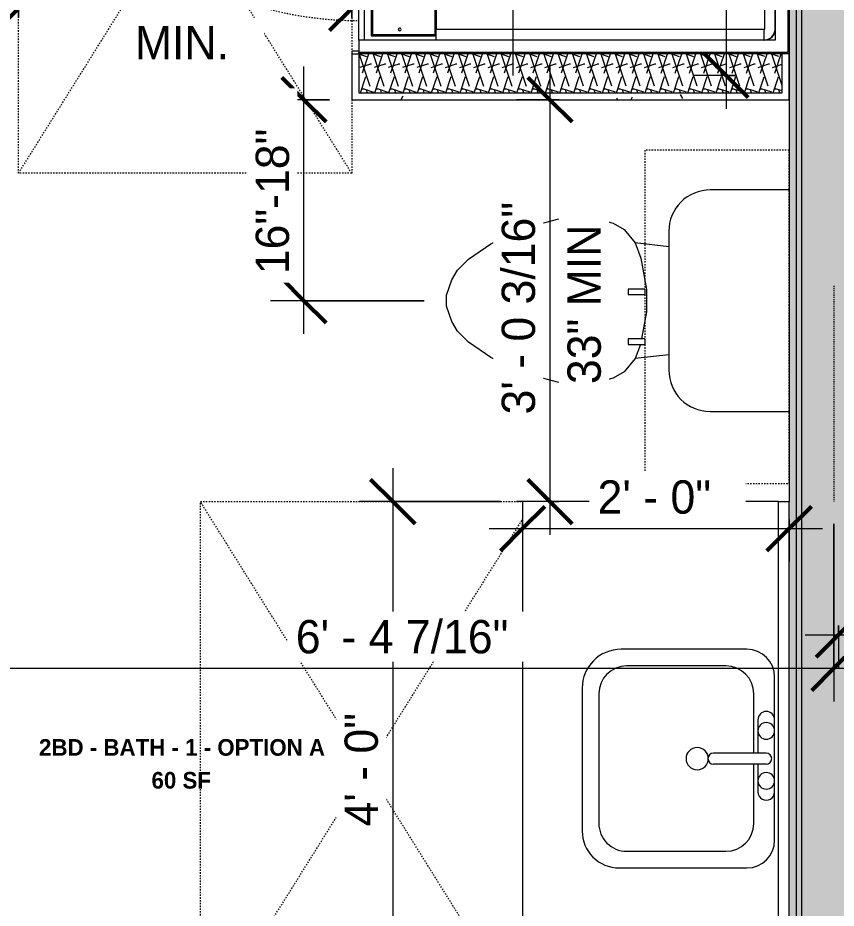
# Model space of a CAD drawing. Header units: inches. Extents: x -4058 to -1781, y 9814 to 12289.
# Drawn here: x -3412.6 to -3338.9, y 10258 to 10338.2 of the extents above; entities that cross this region are included whole.
import ezdxf

# ---------------------------------------------------------------- set-up
doc = ezdxf.new("R2010")
doc.units = ezdxf.units.IN
doc.header["$MEASUREMENT"] = 0
doc.linetypes.add('Dash', pattern=[0.25, 0.125, -0.125])
doc.linetypes.add('Dash 3_32_', pattern=[0.1875, 0.09375, -0.09375])
for name, color, linetype, lineweight in [('0-1', 7, 'Continuous', 5), ('A-ANNO-DIMS', 211, 'Continuous', 9), ('A-ANNO-DIMS-32', 211, 'Continuous', 9), ('A-AREA-IDEN', 2, 'Continuous', 9), ('A-DETL-1', 90, 'Dash 3_32_', 9), ('A-GENM', 5, 'Continuous', 9), ('A-GENM-2', 147, 'Dash', 9), ('A-WALL-1', 7, 'Continuous', 9), ('A-WALL-2', 113, 'Continuous', 9), ('A-WALL-IDEN', 211, 'Continuous', 9), ('A-WALL-PATT-1', 9, 'Continuous', 9), ('I-WALL-1', 1, 'Continuous', 5), ('I-WALL-2', 7, 'Continuous', 9), ('P-SANR-FIXT', 6, 'Continuous', 9), ('P-SANR-FIXT-HDLN', 131, 'Dash', 9), ('Q-CASE', 31, 'Continuous', 9), ('Q-CASE-2', 31, 'Dash', 9)]:
    doc.layers.add(name, color=color, linetype=linetype, lineweight=lineweight)
doc.styles.add('Century Gothic', font='ufonts.com_century-gothic.ttf', dxfattribs={"height": 3})
doc.styles.add('Century Gothic_B_1', font='GOTHICB.TTF', dxfattribs={"height": 1.5})
doc.dimstyles.new('THE_DIMENSION_STRING', dxfattribs={"dimscale": 12, "dimtxt": 3.132505, "dimasz": 0.333333, "dimexe": 0.25, "dimexo": 0.166667, "dimgap": 0.041667, "dimtad": 1, "dimdec": 4, "dimrnd": 0.0625, "dimzin": 3, "dimdsep": 46, "dimlunit": 4, "dimtxsty": 'Century Gothic', "dimblk1": 'OBLIQUE', "dimblk2": 'OBLIQUE', "dimsah": 1, "dimcen": 0.09, "dimdle": 0.25, "dimazin": 0, "dimtfac": 1, "dimtdec": 4, "dimtix": 1, "dimtmove": 0, "dimatfit": 3, "dimfxl": 1, "dimtvp": 1, "dimtfill": 1, "dimfrac": 2, "dimtolj": 1, "dimtzin": 0, "dimarcsym": 2})
doc.dimstyles.new('THE_DIMENSION_STRING_4', dxfattribs={"dimscale": 12, "dimtxt": 3.132505, "dimasz": 0.333333, "dimexe": 0.25, "dimexo": 0.166667, "dimgap": 0.041667, "dimtad": 1, "dimdec": 4, "dimrnd": 0.0625, "dimzin": 3, "dimdsep": 46, "dimlunit": 4, "dimtxsty": 'Century Gothic', "dimblk1": 'OBLIQUE', "dimblk2": 'OBLIQUE', "dimsah": 1, "dimcen": 0.09, "dimdle": 0.25, "dimazin": 0, "dimtfac": 1, "dimtdec": 4, "dimtix": 1, "dimtmove": 0, "dimatfit": 3, "dimfxl": 1, "dimtvp": 1, "dimtfill": 1, "dimfrac": 2, "dimtolj": 1, "dimtzin": 0, "dimarcsym": 2})
doc.dimstyles.new('THE_DIMENSION_STRING_6', dxfattribs={"dimscale": 12, "dimtxt": 3.132505, "dimasz": 0.333333, "dimexe": 0.25, "dimexo": 0.166667, "dimgap": 0.041667, "dimtad": 1, "dimdec": 4, "dimrnd": 0.0625, "dimzin": 3, "dimdsep": 46, "dimlunit": 4, "dimtxsty": 'Century Gothic', "dimblk1": 'OBLIQUE', "dimblk2": 'OBLIQUE', "dimsah": 1, "dimcen": 0.09, "dimdle": 0.25, "dimazin": 0, "dimtfac": 1, "dimtdec": 4, "dimtix": 1, "dimtmove": 0, "dimatfit": 3, "dimfxl": 1, "dimtvp": 1, "dimtfill": 1, "dimfrac": 2, "dimtolj": 1, "dimtzin": 0, "dimarcsym": 2})
pattern_1 = [(0, (0, 0), (10.24, 2.56), [0.422, -7.258, 0.422, -7.258, -40.96]), (0, (0, 0), (10.24, 2.56), [-15.36, 0.422, -14.938, 0.422, -7.258, -17.92]), (0, (0, 0), (10.24, 2.56), [-38.4, 0.422, -4.698, 0.422, -12.378]), (120, (3.84, 1.28), (-7.33702503, 7.58810013), [0.422, -7.258, 0.422, -7.258, -40.96]), (120, (3.84, 1.28), (-7.33702503, 7.58810013), [-15.36, 0.422, -14.938, 0.422, -7.258, -17.92]), (120, (3.84, 1.28), (-7.33702503, 7.58810013), [-38.4, 0.422, -4.698, 0.422, -12.378]), (240, (5.12, 6.4), (-2.90297497, -10.14810013), [0.422, -7.258, 0.422, -7.258, -40.96]), (240, (5.12, 6.4), (-2.90297497, -10.14810013), [-15.36, 0.422, -14.938, 0.422, -7.258, -17.92]), (240, (5.12, 6.4), (-2.90297497, -10.14810013), [-38.4, 0.422, -4.698, 0.422, -12.378])]
pattern_2 = [(161.57, (0.16, 0.16), (-1.279773737, -0.000426766), [0, -9.107, 1.011, 0]), (18.43, (-0.16, 0.16), (-1.279773737, 0.000426766), [0, -9.107, 1.011, 0]), (108.43, (0.16, 0.16), (0.639452382, -3.199964008), [3.035, -7.083]), (71.57, (-0.16, 0.16), (0.639452382, 3.199964008), [3.035, -7.083])]

# ---------------------------------------------------------------- blocks, each defined once
blk = doc.blocks.new('CTR - 1st Phase - Common Walls_rvt-1-UNITS PLANS - 3RD FLOOR')
at = {"layer": 'A-WALL-PATT-1'}
h = blk.add_hatch(dxfattribs=at)
h.set_pattern_fill('FP_1', color=256, style=0, pattern_type=2)
h.set_pattern_definition(pattern_1)
h.paths.add_polyline_path([(-3342.536, 9988.439), (-3342.536, 10374.039), (-3343.161, 10374.039), (-3343.161, 9988.439)], flags=0)
h = blk.add_hatch(dxfattribs=at)
h.set_pattern_fill('FP_5', color=256, style=0, pattern_type=2)
h.set_pattern_definition(pattern_2)
h.paths.add_polyline_path([(-3342.036, 9988.439), (-3336.536, 9988.439), (-3336.536, 10374.039), (-3342.036, 10374.039), (-3342.036, 9995.911)], flags=0)
at = {"layer": 'I-WALL-1'}
blk.add_hatch(color=256, dxfattribs=at).paths.add_polyline_path([(-3342.536, 9988.439), (-3342.036, 9988.439), (-3342.036, 10374.039), (-3342.536, 10374.039), (-3342.536, 9995.911)], flags=0)
at = {"layer": 'A-WALL-1'}
for p, q in [((-3342.536, 10373.414), (-3342.536, 9988.439)), ((-3342.036, 10373.414), (-3342.036, 9988.439))]:
    blk.add_line(p, q, dxfattribs=at)
at = {"layer": 'I-WALL-2'}
blk.add_line((-3343.161, 10334.914), (-3343.161, 10294.602), dxfattribs=at)
blk = doc.blocks.new('M_Sink Vanity-Square - 500 x 440mm-1352614-UNITS PLANS - 3RD FLOOR')
at = {"layer": 'P-SANR-FIXT'}
for p, q in [((7.96, 7.092), (-6.725, 7.092)), ((3.618, 7.092), (-2.882, 7.092)), ((0.118, 6.329), (0.118, 1.59)), ((1.118, 6.329), (1.118, 1.59)), ((0.118, 5.217), (-5.225, 5.217)), ((-2.882, 5.592), (0.118, 5.592)), ((1.118, 5.592), (3.618, 5.592)), ((6.46, 5.217), (1.118, 5.217)), ((-9.225, 4.592), (-9.225, -6.73)), ((10.46, -6.91), (10.46, 4.592)), ((-7.725, 2.717), (-7.725, -6.23)), ((8.96, -6.23), (8.96, 2.717)), ((-5.225, -8.73), (6.46, -8.73)), ((-5.725, -10.23), (7.139, -10.23))]:
    blk.add_line(p, q, dxfattribs=at)
for centre, radius, start, end in [((-6.725, 4.592), 2.5, 90, 180), ((-2.882, 6.342), 0.75, 90, 270), ((-1.882, 6.342), 0.75, 360, 180), ((0.618, 6.329), 0.5, 360, 180), ((2.618, 6.342), 0.75, 360, 180), ((3.618, 6.342), 0.75, 270, 90), ((7.96, 4.592), 2.5, 360, 90), ((-1.882, 6.342), 0.75, 180, 0), ((2.618, 6.342), 0.75, 180, 360), ((-5.225, 2.717), 2.5, 90, 180), ((6.46, 2.717), 2.5, 0, 90), ((0.618, 0.125), 1, 360, 180), ((0.618, 1.59), 0.5, 180, 0), ((0.618, 0.125), 1, 180, 0), ((-5.225, -6.23), 2.5, 180, 270), ((6.46, -6.23), 2.5, 270, 0), ((-5.725, -6.73), 3.5, 180, 270), ((7.139, -6.91), 3.321, 270, 0)]:
    blk.add_arc(centre, radius, start, end, dxfattribs=at)
blk = doc.blocks.new('Toilet-Domestic-3D - Toilet-Domestic-3D-V65-UNITS PLANS - 3RD FLOOR')
at = {"layer": 'P-SANR-FIXT'}
for p, q in [((-2.74, 11), (-1.874, 11.5)), ((-1.874, 11.5), (-0.5, 12)), ((-0.5, 12), (0.5, 12)), ((0.5, 12), (1.874, 11.5)), ((1.874, 11.5), (2.74, 11)), ((-3.74, 10), (-2.74, 11)), ((2.74, 11), (3.74, 10)), ((-5.127, 8), (-3.74, 10)), ((3.74, 10), (5.127, 8)), ((-6.06, 6), (-5.127, 8)), ((5.127, 8), (6.06, 6)), ((-6.788, 4), (-6.06, 6)), ((6.06, 6), (6.788, 4)), ((-7.326, 1.992), (-6.788, 4)), ((6.788, 4), (7.326, 1.992)), ((-7.5, 0), (-7.326, 1.992)), ((7.326, 1.992), (7.5, 0)), ((-7.413, -0.996), (-7.5, 0)), ((7.5, 0), (7.413, -0.996)), ((-7.236, -2), (-7.413, -0.996)), ((7.413, -0.996), (7.236, -2)), ((-6.968, -3), (-7.236, -2)), ((7.236, -2), (6.968, -3)), ((-6.401, -4), (-6.968, -3)), ((6.968, -3), (6.401, -4)), ((-5.209, -5), (-6.401, -4)), ((6.401, -4), (5.209, -5)), ((-3.938, -5.463), (-5.209, -5)), ((-4.862, -8.024), (-5.209, -5)), ((-1, -6), (-3.449, -5.568)), ((3.836, -5.5), (1, -6)), ((5.209, -5), (3.836, -5.5)), ((4.862, -8.024), (5.209, -5)), ((1, -6), (-1, -6)), ((6.25, -8.024), (-6.25, -8.024)), ((-9.976, -11.75), (-9.976, -18.851)), ((9.976, -18.851), (9.976, -11.75))]:
    blk.add_line(p, q, dxfattribs=at)
for centre, start, end in [((-6.25, -11.75), 90, 180), ((6.25, -11.75), 0, 90)]:
    blk.add_arc(centre, 3.726, start, end, dxfattribs=at)
blk = doc.blocks.new('Bath Vanity - Bath Vanity 48_-2551079-UNITS PLANS - 3RD FLOOR')
at = {"layer": 'Q-CASE'}
for p, q in [((-23.262, -1.005), (-23.262, -24)), ((24.738, -24), (24.738, -1.005)), ((-23.262, -24), (24.738, -24))]:
    blk.add_line(p, q, dxfattribs=at)
blk = doc.blocks.new('ADA Clearances - 30_x48_-1721104-UNITS PLANS - 3RD FLOOR')
at = {"layer": 'A-GENM-2'}
for p, q in [((15, 24), (-15, -24)), ((-15, 24), (15, -24)), ((-15, 17.375), (-15, 24)), ((-15, 24), (15, 24)), ((15, 24), (15, -24)), ((-15, -24), (-15, 13)), ((15, -24), (-15, -24))]:
    blk.add_line(p, q, dxfattribs=at)
blk = doc.blocks.new('ADA Clearances - 30_x48_-V40-UNITS PLANS - 3RD FLOOR')
at = {"layer": 'A-GENM-2'}
for p, q in [((15, 24), (-14.005, -22.407)), ((-14.005, 24), (15, 24)), ((15, 24), (15, -24)), ((-14.005, 22.407), (15, -24)), ((15, -24), (-14.005, -24))]:
    blk.add_line(p, q, dxfattribs=at)
blk = doc.blocks.new('BATHROOM MIRROR - BATHROOM MIRROR 48_-3124766-UNITS PLANS - 3RD FLOOR')
at = {"layer": 'Q-CASE'}
for p, q in [((24.738, 24), (-23.262, 24)), ((-23.262, 23), (-23.262, 24)), ((24.738, 24), (24.738, 23)), ((-23.262, 23), (24.738, 23))]:
    blk.add_line(p, q, dxfattribs=at)
blk = doc.blocks.new('300 Series Wall Hung Cabinet_326 - 30_-2909952-UNITS PLANS - 3RD FLOOR')
at = {"layer": 'Q-CASE'}
for p, q in [((-2.5, -13.188), (-2.012, -13.188)), ((-2.5, -13.188), (-2.5, -14.687)), ((-2.012, -14.687), (-2.012, -13.188)), ((2, -13.188), (2.488, -13.188)), ((2, -13.188), (2, -14.687)), ((2.488, -14.687), (2.488, -13.188)), ((-2.5, -14.687), (-2.012, -14.687)), ((2, -14.687), (2.488, -14.687))]:
    blk.add_line(p, q, dxfattribs=at)
at = {"layer": 'Q-CASE-2'}
for p, q in [((15, -0.188), (-15, -0.188)), ((-15, -0.188), (-15, -13.188)), ((15, -13.188), (15, -0.188)), ((-15, -13.188), (15, -13.188))]:
    blk.add_line(p, q, dxfattribs=at)
blk = doc.blocks.new('The Shower - The Shower-V127-UNITS PLANS - 3RD FLOOR')
at = {"layer": 'P-SANR-FIXT'}
for p, q in [((0, 39.25), (0.125, 39.25)), ((0, 0.5), (0, 39.25)), ((1.25, 39.25), (0.125, 39.25)), ((0.125, 0.625), (0.125, 39.25)), ((1.25, 39.25), (37.25, 39.25)), ((1.25, 38.75), (1.25, 39.25)), ((1.25, 1.75), (1.25, 39.25)), ((37.25, 38.75), (1.25, 38.75)), ((37.25, 39.25), (37.25, 38.75)), ((38.375, 39.25), (37.25, 39.25)), ((37.25, 39.25), (37.25, 19.484)), ((38.375, 39.25), (38.5, 39.25)), ((38.375, 39.25), (38.375, 0.625)), ((38.5, 39.25), (38.5, 0.5)), ((1.625, 38.125), (1.625, 32.27)), ((36.875, 38.125), (1.625, 38.125)), ((36.75, 37.996), (1.75, 37.996)), ((1.75, 37.996), (1.75, 32.38)), ((36.75, 32.38), (36.75, 37.996)), ((36.875, 32.27), (36.875, 38.125)), ((1.75, 32.38), (36.75, 32.38)), ((2.2, 2.75), (2.2, 32.266)), ((36.3, 32.266), (2.2, 32.266)), ((36.3, 18.893), (36.3, 32.266)), ((36.3, 2.753), (36.3, 18.106)), ((37.25, 17.516), (37.25, 1.75)), ((1.28, 2.507), (1.302, 2.432)), ((2.253, 2.7), (36.25, 2.7)), ((37.198, 2.432), (37.22, 2.507)), ((37.25, 1.75), (1.25, 1.75)), ((1.397, 2.229), (1.415, 2.199)), ((1.51, 2.078), (1.578, 2.01)), ((1.699, 1.915), (1.731, 1.895)), ((1.932, 1.802), (2.007, 1.78)), ((2.253, 1.769), (36.25, 1.769)), ((36.25, 1.75), (36.25, 1.769)), ((36.493, 1.78), (36.568, 1.802)), ((36.772, 1.897), (36.801, 1.915)), ((36.922, 2.01), (36.99, 2.078)), ((37.085, 2.199), (37.105, 2.231)), ((38.5, 0.5), (0, 0.5)), ((38.375, 0.625), (0.125, 0.625))]:
    blk.add_line(p, q, dxfattribs=at)
for centre, radius, start, end in [((2.203, 35.563), 0.125, 0, 180), ((2.203, 35.563), 0.125, 180, 0), ((36.297, 35.563), 0.125, 0, 180), ((36.297, 35.563), 0.125, 180, 0), ((2.25, 2.75), 1, 180, 270), ((36.25, 2.75), 1, 270, 0)]:
    blk.add_arc(centre, radius, start, end, dxfattribs=at)
for centre, major_axis, start_param, end_param in [((2.2, 32.284), (-0.95, 0), 0, 1.570796), ((36.3, 32.284), (0.95, 0), 4.712389, 6.283185)]:
    blk.add_ellipse(centre, major_axis=major_axis, ratio=0.019505, start_param=start_param, end_param=end_param, dxfattribs=at)
for points, knots in [([(1.25, 2.769), (1.25, 2.767), (1.272, 2.764), (1.4, 2.758), (1.642, 2.754), (1.951, 2.752), (2.117, 2.752), (2.2, 2.753)], [-1, -1, -1, -1, -0.833333, -0.666667, -0.333333, -0.166667, 0, 0, 0, 0]), ([(1.25, 2.769), (1.25, 2.702), (1.263, 2.572), (1.34, 2.32), (1.525, 2.042), (1.804, 1.857), (2.056, 1.781), (2.186, 1.769), (2.253, 1.769)], [-1, -1, -1, -1, -0.874768, -0.749536, -0.499072, -0.248608, -0.123376, 0.001856, 0.001856, 0.001856, 0.001856]), ([(2.2, 2.753), (2.2, 2.742), (2.201, 2.74), (2.203, 2.731), (2.207, 2.724), (2.212, 2.717), (2.218, 2.711), (2.226, 2.705), (2.235, 2.702), (2.242, 2.7), (2.248, 2.7), (2.253, 2.7)], [-1, -1, -1, -1, -0.833333, -0.75, -0.666667, -0.583333, -0.416667, -0.291667, -0.208333, -0.083333, 0, 0, 0, 0]), ([(36.247, 2.7), (36.258, 2.7), (36.26, 2.701), (36.268, 2.703), (36.276, 2.707), (36.283, 2.712), (36.289, 2.718), (36.294, 2.726), (36.298, 2.735), (36.3, 2.741), (36.3, 2.748), (36.3, 2.753)], [-1, -1, -1, -1, -0.833333, -0.75, -0.666667, -0.583333, -0.416667, -0.291667, -0.208333, -0.083333, 0, 0, 0, 0]), ([(36.25, 1.796), (36.25, 1.816), (36.25, 1.907), (36.249, 2.145), (36.248, 2.452), (36.248, 2.617), (36.247, 2.7)], [-0.8333333, -0.8333333, -0.8333333, -0.8333333, -0.6666667, -0.3333333, -0.1666667, 0, 0, 0, 0]), ([(36.25, 1.769), (36.317, 1.769), (36.447, 1.782), (36.699, 1.858), (36.977, 2.044), (37.162, 2.322), (37.238, 2.575), (37.25, 2.705), (37.25, 2.771)], [-1, -1, -1, -1, -0.874768, -0.749536, -0.499072, -0.248608, -0.123376, 0.001856, 0.001856, 0.001856, 0.001856]), ([(37.193, 2.416), (37.181, 2.382), (37.157, 2.326), (37.129, 2.273), (37.117, 2.252)], [0.2167295, 0.2167295, 0.2167295, 0.2167295, 0.2857143, 0.332096, 0.332096, 0.332096, 0.332096]), ([(1.589, 2), (1.545, 2.038), (1.47, 2.117), (1.409, 2.206), (1.385, 2.249)], [0.4597287, 0.4597287, 0.4597287, 0.4597287, 0.5714286, 0.666048, 0.666048, 0.666048, 0.666048]), ([(2.25, 1.75), (2.174, 1.75), (2.026, 1.767), (1.86, 1.825), (1.773, 1.871), (1.752, 1.883)], [0, 0, 0, 0, 0.1428571, 0.2857143, 0.332096, 0.332096, 0.332096, 0.332096]), ([(36.75, 1.884), (36.696, 1.853), (36.588, 1.803), (36.419, 1.76), (36.307, 1.75), (36.25, 1.75)], [0.6665409, 0.6665409, 0.6665409, 0.6665409, 0.7857143, 0.8928571, 1, 1, 1, 1]), ([(37.014, 2.105), (36.972, 2.055), (36.889, 1.974), (36.794, 1.909), (36.751, 1.885)], [0.4462442, 0.4462442, 0.4462442, 0.4462442, 0.5714286, 0.666048, 0.666048, 0.666048, 0.666048])]:
    blk.add_open_spline(points, degree=3, knots=knots, dxfattribs=at)
for points in [[(1.251, 2.707), (1.25, 2.721), (1.25, 2.735), (1.25, 2.75)], [(37.25, 2.75), (37.25, 2.724), (37.249, 2.698), (37.247, 2.673)], [(1.384, 2.25), (1.371, 2.272), (1.359, 2.295), (1.348, 2.319)], [(1.75, 1.884), (1.707, 1.909), (1.665, 1.937), (1.627, 1.968)], [(37.116, 2.25), (37.095, 2.214), (37.072, 2.179), (37.047, 2.146)]]:
    blk.add_open_spline(points, degree=3, dxfattribs=at)
at = {"layer": 'P-SANR-FIXT-HDLN'}
blk.add_line((35, 39.25), (35, 71.25), dxfattribs=at)
blk.add_arc((35, 39.25), 32, 90, 180, dxfattribs=at)
blk = doc.blocks.new('DIMBLOCK106-UNITS PLANS - 3RD FLOOR')
at = {"layer": 'A-ANNO-DIMS-32'}
for p, q in [((-3262.724, 10292.053), (-3262.724, 10279.61)), ((-3262.724, 10282.61), (-3262.724, 10292.053)), ((-3338.724, 10283.438), (-3338.724, 10279.61)), ((-3338.724, 10282.61), (-3338.724, 10283.438)), ((-3341.724, 10282.61), (-3262.724, 10282.61))]:
    blk.add_line(p, q, dxfattribs=at)
at = {"layer": 'A-ANNO-DIMS-32', "lineweight": 50}
for p, q in [((-3338.724, 10282.61), (-3336.724, 10284.61)), ((-3262.724, 10282.61), (-3260.724, 10284.61)), ((-3338.724, 10282.61), (-3340.724, 10280.61)), ((-3262.724, 10282.61), (-3264.724, 10280.61))]:
    blk.add_line(p, q, dxfattribs=at)
at = {"layer": 'A-ANNO-DIMS-32', "color": 0, "insert": (-3305.969, 10286.955), "char_height": 3, "width": 12.58969, "attachment_point": 1, "line_spacing_factor": 0.984502, "style": 'Century Gothic', "bg_fill": 3, "box_fill_scale": 1.25, "bg_fill_color": 256, "bg_fill_true_color": 13158600, "bg_fill_transparency": 0}
blk.add_mtext('6\' - 4"', dxfattribs=at)
blk = doc.blocks.new('_Oblique')
at = {"color": 0, "linetype": 'ByBlock', "lineweight": -2}
blk.add_line((-0.5, -0.5), (0.5, 0.5), dxfattribs=at)
blk = doc.blocks.new('DIMBLOCK197-UNITS PLANS - 3RD FLOOR')
at = {"layer": 'A-ANNO-DIMS-32'}
for p, q in [((-3378.835, 10297.602), (-3378.835, 10243.602)), ((-3369.157, 10294.602), (-3381.835, 10294.602)), ((-3378.835, 10294.602), (-3369.157, 10294.602)), ((-3369.157, 10246.602), (-3381.835, 10246.602)), ((-3378.835, 10246.602), (-3369.157, 10246.602))]:
    blk.add_line(p, q, dxfattribs=at)
at = {"layer": 'A-ANNO-DIMS-32', "lineweight": 50}
for p, q in [((-3378.835, 10294.602), (-3380.835, 10296.602)), ((-3378.835, 10294.602), (-3376.835, 10292.602)), ((-3378.835, 10246.602), (-3380.835, 10248.602)), ((-3378.835, 10246.602), (-3376.835, 10244.602))]:
    blk.add_line(p, q, dxfattribs=at)
at = {"layer": 'A-ANNO-DIMS-32', "color": 0, "insert": (-3383.18, 10265.356), "char_height": 3, "width": 12.58969, "attachment_point": 1, "rotation": 90, "line_spacing_factor": 0.984502, "style": 'Century Gothic', "bg_fill": 3, "box_fill_scale": 1.25, "bg_fill_color": 256, "bg_fill_true_color": 13158600, "bg_fill_transparency": 0}
blk.add_mtext('4\' - 0"', dxfattribs=at)
blk = doc.blocks.new('DIMBLOCK198-UNITS PLANS - 3RD FLOOR')
at = {"layer": 'A-ANNO-DIMS-32', "lineweight": 50}
for p, q in [((-3367.157, 10292.175), (-3365.157, 10294.175)), ((-3343.157, 10292.175), (-3341.157, 10294.175)), ((-3367.157, 10292.175), (-3369.157, 10290.175)), ((-3343.157, 10292.175), (-3345.157, 10290.175))]:
    blk.add_line(p, q, dxfattribs=at)
at = {"layer": 'A-ANNO-DIMS-32'}
for p, q in [((-3367.157, 10293.004), (-3367.157, 10289.175)), ((-3367.157, 10292.175), (-3367.157, 10293.004)), ((-3343.157, 10293.004), (-3343.157, 10289.175)), ((-3343.157, 10292.175), (-3343.157, 10293.004)), ((-3370.157, 10292.175), (-3340.157, 10292.175))]:
    blk.add_line(p, q, dxfattribs=at)
at = {"layer": 'A-ANNO-DIMS-32', "color": 0, "insert": (-3360.402, 10296.521), "char_height": 3, "width": 12.58969, "attachment_point": 1, "line_spacing_factor": 0.984502, "style": 'Century Gothic', "bg_fill": 3, "box_fill_scale": 1.25, "bg_fill_color": 256, "bg_fill_true_color": 13158600, "bg_fill_transparency": 0}
blk.add_mtext('2\' - 0"', dxfattribs=at)
blk = doc.blocks.new('DIMBLOCK199-UNITS PLANS - 3RD FLOOR')
at = {"layer": 'A-ANNO-DIMS-32'}
for p, q in [((-3364.69, 10333.789), (-3364.69, 10291.602)), ((-3363.861, 10330.789), (-3367.69, 10330.789)), ((-3364.69, 10330.789), (-3363.861, 10330.789)), ((-3363.861, 10294.602), (-3367.69, 10294.602)), ((-3364.69, 10294.602), (-3363.861, 10294.602))]:
    blk.add_line(p, q, dxfattribs=at)
at = {"layer": 'A-ANNO-DIMS-32', "lineweight": 50}
for p, q in [((-3364.69, 10330.789), (-3366.69, 10332.789)), ((-3364.69, 10330.789), (-3362.69, 10328.789)), ((-3364.69, 10294.602), (-3366.69, 10296.602)), ((-3364.69, 10294.602), (-3362.69, 10292.602))]:
    blk.add_line(p, q, dxfattribs=at)
at = {"layer": 'A-ANNO-DIMS-32', "color": 0, "char_height": 3, "attachment_point": 1, "rotation": 90, "line_spacing_factor": 0.984502, "style": 'Century Gothic', "bg_fill": 3, "box_fill_scale": 1.25, "bg_fill_color": 256, "bg_fill_true_color": 13158600, "bg_fill_transparency": 0}
for s, insert, width in [('3\' - 0 3/16"', (-3369.035, 10302.453), 24.5827), ('33" MIN', (-3363.113, 10305.188), 18.01936)]:
    blk.add_mtext(s, dxfattribs=dict(at, insert=insert, width=width))
blk = doc.blocks.new('DIMBLOCK942-UNITS PLANS - 3RD FLOOR')
at = {"layer": 'A-ANNO-DIMS-32'}
for p, q in [((-3339.124, 10292.602), (-3339.124, 10276.596)), ((-3339.124, 10279.596), (-3339.124, 10292.602)), ((-3415.532, 10289.839), (-3415.532, 10276.596)), ((-3415.532, 10279.596), (-3415.532, 10289.839)), ((-3415.532, 10279.596), (-3336.124, 10279.596))]:
    blk.add_line(p, q, dxfattribs=at)
at = {"layer": 'A-ANNO-DIMS-32', "lineweight": 50}
for p, q in [((-3415.532, 10279.596), (-3413.532, 10281.596)), ((-3339.124, 10279.596), (-3337.124, 10281.596)), ((-3415.532, 10279.596), (-3417.532, 10277.596)), ((-3339.124, 10279.596), (-3341.124, 10277.596))]:
    blk.add_line(p, q, dxfattribs=at)
at = {"layer": 'A-ANNO-DIMS-32', "color": 0, "insert": (-3387.57, 10283.941), "char_height": 3, "width": 24.5827, "attachment_point": 1, "line_spacing_factor": 0.984502, "style": 'Century Gothic', "bg_fill": 3, "box_fill_scale": 1.25, "bg_fill_color": 256, "bg_fill_true_color": 13158600, "bg_fill_transparency": 0}
blk.add_mtext('6\' - 4 7/16"', dxfattribs=at)
blk = doc.blocks.new('DIMBLOCK1340-UNITS PLANS - 3RD FLOOR')
at = {"layer": 'A-ANNO-DIMS-32'}
for p, q in [((-3386.835, 10309.696), (-3386.835, 10333.789)), ((-3384.532, 10330.789), (-3389.835, 10330.789)), ((-3386.835, 10330.789), (-3384.532, 10330.789)), ((-3376.012, 10312.696), (-3389.835, 10312.696)), ((-3386.835, 10312.696), (-3376.012, 10312.696))]:
    blk.add_line(p, q, dxfattribs=at)
at = {"layer": 'A-ANNO-DIMS-32', "lineweight": 50}
for p, q in [((-3386.835, 10330.789), (-3388.835, 10332.789)), ((-3386.835, 10330.789), (-3384.835, 10328.789)), ((-3386.835, 10312.696), (-3388.835, 10314.696)), ((-3386.835, 10312.696), (-3384.835, 10310.696))]:
    blk.add_line(p, q, dxfattribs=at)
at = {"layer": 'A-ANNO-DIMS-32', "color": 0, "insert": (-3391.18, 10315.08), "char_height": 3, "width": 15.99069, "attachment_point": 1, "rotation": 90, "line_spacing_factor": 0.984502, "style": 'Century Gothic', "bg_fill": 3, "box_fill_scale": 1.25, "bg_fill_color": 256, "bg_fill_true_color": 13158600, "bg_fill_transparency": 0}
blk.add_mtext('16"-18"', dxfattribs=at)
blk = doc.blocks.new('DIMBLOCK1341-UNITS PLANS - 3RD FLOOR')
at = {"layer": 'A-ANNO-DIMS-32'}
for p, q in [((-3348.841, 10377.039), (-3348.841, 10329.977)), ((-3350.724, 10374.039), (-3345.841, 10374.039)), ((-3348.841, 10374.039), (-3350.724, 10374.039)), ((-3348.012, 10332.977), (-3351.841, 10332.977)), ((-3348.841, 10332.977), (-3348.012, 10332.977))]:
    blk.add_line(p, q, dxfattribs=at)
at = {"layer": 'A-ANNO-DIMS-32', "lineweight": 50}
for p, q in [((-3348.841, 10374.039), (-3350.841, 10376.039)), ((-3348.841, 10374.039), (-3346.841, 10372.039)), ((-3348.841, 10332.977), (-3350.841, 10334.977)), ((-3348.841, 10332.977), (-3346.841, 10330.977))]:
    blk.add_line(p, q, dxfattribs=at)
at = {"layer": 'A-ANNO-DIMS-32', "color": 0, "insert": (-3353.186, 10343.265), "char_height": 3, "width": 24.5827, "attachment_point": 1, "rotation": 90, "line_spacing_factor": 0.984502, "style": 'Century Gothic', "bg_fill": 3, "box_fill_scale": 1.25, "bg_fill_color": 256, "bg_fill_true_color": 13158600, "bg_fill_transparency": 0}
blk.add_mtext('3\' - 5 1/16"', dxfattribs=at)
blk = doc.blocks.new('DIMBLOCK1387-UNITS PLANS - 3RD FLOOR')
at = {"layer": 'A-ANNO-DIMS-32'}
for p, q in [((-3412.532, 10338.19), (-3412.532, 10342.018)), ((-3382.532, 10338.19), (-3382.532, 10342.018)), ((-3379.532, 10339.018), (-3415.532, 10339.018)), ((-3412.532, 10339.018), (-3412.532, 10338.19)), ((-3382.532, 10339.018), (-3382.532, 10338.19))]:
    blk.add_line(p, q, dxfattribs=at)
at = {"layer": 'A-ANNO-DIMS-32', "lineweight": 50}
for p, q in [((-3412.532, 10339.018), (-3410.532, 10341.018)), ((-3382.532, 10339.018), (-3380.532, 10341.018)), ((-3412.532, 10339.018), (-3414.532, 10337.018)), ((-3382.532, 10339.018), (-3384.532, 10337.018))]:
    blk.add_line(p, q, dxfattribs=at)
at = {"layer": 'A-ANNO-DIMS-32', "color": 0, "char_height": 3, "attachment_point": 1, "line_spacing_factor": 0.984502, "style": 'Century Gothic', "bg_fill": 3, "box_fill_scale": 1.25, "bg_fill_color": 256, "bg_fill_true_color": 13158600, "bg_fill_transparency": 0}
for s, insert, width in [('2\' - 6"', (-3402.777, 10343.363), 12.58969), ('MIN.', (-3402.056, 10337.441), 10.85935)]:
    blk.add_mtext(s, dxfattribs=dict(at, insert=insert, width=width))

msp = doc.modelspace()

# ---------------------------------------------------------------- hatches: boundary and pattern name
at = {"layer": 'A-WALL-PATT-1'}
h = msp.add_hatch(dxfattribs=at)
h.set_pattern_fill('FP_1', color=256, style=0, pattern_type=2)
h.set_pattern_definition(pattern_1)
h.paths.add_polyline_path([(-3382.53165, 10330.7894), (-3343.15665, 10330.7894), (-3343.15665, 10334.9144), (-3343.78165, 10334.9144), (-3343.78165, 10331.4144), (-3381.90665, 10331.4144), (-3381.90665, 10334.9144), (-3382.53165, 10334.9144), (-3382.53165, 10331.4144)], flags=0)
h = msp.add_hatch(dxfattribs=at)
h.set_pattern_fill('FP_5', color=256, style=0, pattern_type=2)
h.set_pattern_definition(pattern_2)
h.paths.add_polyline_path([(-3381.90665, 10331.4144), (-3343.78165, 10331.4144), (-3343.78165, 10334.9144), (-3381.90665, 10334.9144), (-3381.90665, 10332.63733)], flags=0)

# ---------------------------------------------------------------- linework, layer by layer
at = {"layer": 'A-DETL-1'}
msp.add_line((-3339.12374, 10314.0394), (-3339.12374, 10294.6019), dxfattribs=at)
at = {"layer": 'A-WALL-2'}
for p, q in [((-3381.90665, 10335.1644), (-3382.53165, 10335.1644)), ((-3382.53165, 10335.1644), (-3382.53165, 10330.7894)), ((-3382.53165, 10334.9144), (-3381.90665, 10334.9144)), ((-3381.90665, 10334.9144), (-3381.90665, 10331.4144)), ((-3343.78165, 10331.4144), (-3343.78165, 10334.9144)), ((-3343.15665, 10330.7894), (-3343.15665, 10334.9144)), ((-3382.53165, 10330.7894), (-3343.15665, 10330.7894)), ((-3381.90665, 10331.4144), (-3343.78165, 10331.4144))]:
    msp.add_line(p, q, dxfattribs=at)

# ---------------------------------------------------------------- block references
at = {"layer": '0-1'}
msp.add_blockref('CTR - 1st Phase - Common Walls_rvt-1-UNITS PLANS - 3RD FLOOR', (0, 0), dxfattribs=at)
at = {"layer": 'A-GENM', "rotation": 180}
for name, p in [('ADA Clearances - 30_x48_-1721104-UNITS PLANS - 3RD FLOOR', (-3397.53165, 10348.1644)), ('ADA Clearances - 30_x48_-V40-UNITS PLANS - 3RD FLOOR', (-3381.16124, 10270.6019))]:
    msp.add_blockref(name, p, dxfattribs=at)
at = {"layer": 'P-SANR-FIXT'}
for name, p, rotation in [('The Shower - The Shower-V127-UNITS PLANS - 3RD FLOOR', (-3342.65665, 10334.9144), 89.99999999995434), ('Toilet-Domestic-3D - Toilet-Domestic-3D-V65-UNITS PLANS - 3RD FLOOR', (-3362.01246, 10312.69565), 89.99999999958618), ('M_Sink Vanity-Square - 500 x 440mm-1352614-UNITS PLANS - 3RD FLOOR', (-3351.56039, 10272.08138), 269.9999999996713)]:
    msp.add_blockref(name, p, dxfattribs=dict(at, rotation=rotation))
at = {"layer": 'Q-CASE'}
for name, p, rotation in [('300 Series Wall Hung Cabinet_326 - 30_-2909952-UNITS PLANS - 3RD FLOOR', (-3342.97374, 10311.24619), 269.9999999999987), ('Bath Vanity - Bath Vanity 48_-2551079-UNITS PLANS - 3RD FLOOR', (-3343.15665, 10271.3396), 269.9999999996786), ('BATHROOM MIRROR - BATHROOM MIRROR 48_-3124766-UNITS PLANS - 3RD FLOOR', (-3367.16124, 10271.3396), 270.0000000000334)]:
    msp.add_blockref(name, p, dxfattribs=dict(at, rotation=rotation))

# ---------------------------------------------------------------- texts
at = {"layer": 'A-AREA-IDEN', "char_height": 1.5, "attachment_point": 1, "style": 'Century Gothic_B_1'}
for s, insert, width in [('2BD - BATH - 1 - OPTION A', (-3410.68229, 10273.22389), 30.3), ('60 SF', (-3400.55945, 10270.26219), 5.757)]:
    msp.add_mtext(s, dxfattribs=dict(at, insert=insert, width=width))

# ---------------------------------------------------------------- next in the draw order: dimensions: what is measured, and where the dimension line sits
at = {"layer": 'A-ANNO-DIMS'}
for base, p1, p2, dimstyle, override, picture, middle in [((-3348.84063, 10332.9769), (-3352.72374, 10374.0394), (-3346.0122, 10332.9769), 'THE_DIMENSION_STRING_6', {"dimpost": '<>', "dimfxl": 41.607375}, 'DIMBLOCK1341-UNITS PLANS - 3RD FLOOR', (-3351.0823, 10353.50815)), ((-3378.83521, 10246.6019), (-3367.15665, 10294.6019), (-3367.15665, 10246.6019), 'THE_DIMENSION_STRING', {"dimpost": '<>', "dimfxl": 48}, 'DIMBLOCK197-UNITS PLANS - 3RD FLOOR', (-3380.91067, 10270.6019))]:
    dim = msp.add_linear_dim(base=base, p1=p1, p2=p2, angle=90, dimstyle=dimstyle, override=override, dxfattribs=at)
    dim.commit()
    dim.dimension.update_dxf_attribs({"geometry": picture, "text_midpoint": middle})
dim = msp.add_linear_dim(base=(-3386.83521, 10330.7894), p1=(-3374.01246, 10312.69565), p2=(-3382.53165, 10330.7894), angle=90, text='16"-18"', dimstyle='THE_DIMENSION_STRING_6', override={"dimpost": '<>', "dimfxl": 19.999009}, dxfattribs=at)
dim.commit()
dim.dimension.update_dxf_attribs({"geometry": 'DIMBLOCK1340-UNITS PLANS - 3RD FLOOR', "text_midpoint": (-3388.91067, 10321.74252)})
dim = msp.add_linear_dim(base=(-3262.72374, 10282.60963), p1=(-3338.72374, 10285.43806), p2=(-3262.72374, 10294.05324), dimstyle='THE_DIMENSION_STRING', override={"dimpost": '<>', "dimfxl": 76.48674}, dxfattribs=at)
dim.commit()
dim.dimension.update_dxf_attribs({"geometry": 'DIMBLOCK106-UNITS PLANS - 3RD FLOOR', "text_midpoint": (-3300.72374, 10284.68509)})

# ---------------------------------------------------------------- next in the draw order: dimensions: what is measured, and where the dimension line sits
dim = msp.add_linear_dim(base=(-3412.53165, 10339.01812), p1=(-3382.53165, 10336.1897), p2=(-3412.53165, 10336.1897), angle=0, text='<>\\XMIN.', dimstyle='THE_DIMENSION_STRING_6', override={"dimpost": '<>', "dimfxl": 30}, dxfattribs=at)
dim.commit()
dim.dimension.update_dxf_attribs({"geometry": 'DIMBLOCK1387-UNITS PLANS - 3RD FLOOR', "text_midpoint": (-3397.53165, 10339.01812)})
dim = msp.add_linear_dim(base=(-3343.15665, 10292.17544), p1=(-3367.15665, 10295.00387), p2=(-3343.15665, 10295.00387), dimstyle='THE_DIMENSION_STRING', override={"dimpost": '<>', "dimfxl": 24}, dxfattribs=at)
dim.commit()
dim.dimension.update_dxf_attribs({"geometry": 'DIMBLOCK198-UNITS PLANS - 3RD FLOOR', "text_midpoint": (-3355.15665, 10294.2509)})

# ---------------------------------------------------------------- next in the draw order: dimensions: what is measured, and where the dimension line sits
dim = msp.add_linear_dim(base=(-3364.68986, 10294.6019), p1=(-3361.86143, 10330.7894), p2=(-3361.86143, 10294.6019), angle=90, text='<>\\X33" MIN', dimstyle='THE_DIMENSION_STRING', override={"dimpost": '<>', "dimfxl": 36.1875}, dxfattribs=at)
dim.commit()
dim.dimension.update_dxf_attribs({"geometry": 'DIMBLOCK199-UNITS PLANS - 3RD FLOOR', "text_midpoint": (-3364.68986, 10312.69565)})

# ---------------------------------------------------------------- next in the draw order: linework, layer by layer
at = {"layer": 'A-WALL-IDEN'}
msp.add_line((-3367.99039, 10332.9769), (-3367.99039, 10350.84814), dxfattribs=at)

# ---------------------------------------------------------------- next in the draw order: dimensions: what is measured, and where the dimension line sits
at = {"layer": 'A-ANNO-DIMS'}
dim = msp.add_linear_dim(base=(-3339.12374, 10279.5957), p1=(-3415.53165, 10291.8394), p2=(-3339.12374, 10294.6019), dimstyle='THE_DIMENSION_STRING_4', override={"dimpost": '<>', "dimfxl": 76.457832}, dxfattribs=at)
dim.commit()
dim.dimension.update_dxf_attribs({"geometry": 'DIMBLOCK942-UNITS PLANS - 3RD FLOOR', "text_midpoint": (-3377.32769, 10281.83737)})

doc.saveas('drawing.dxf')
